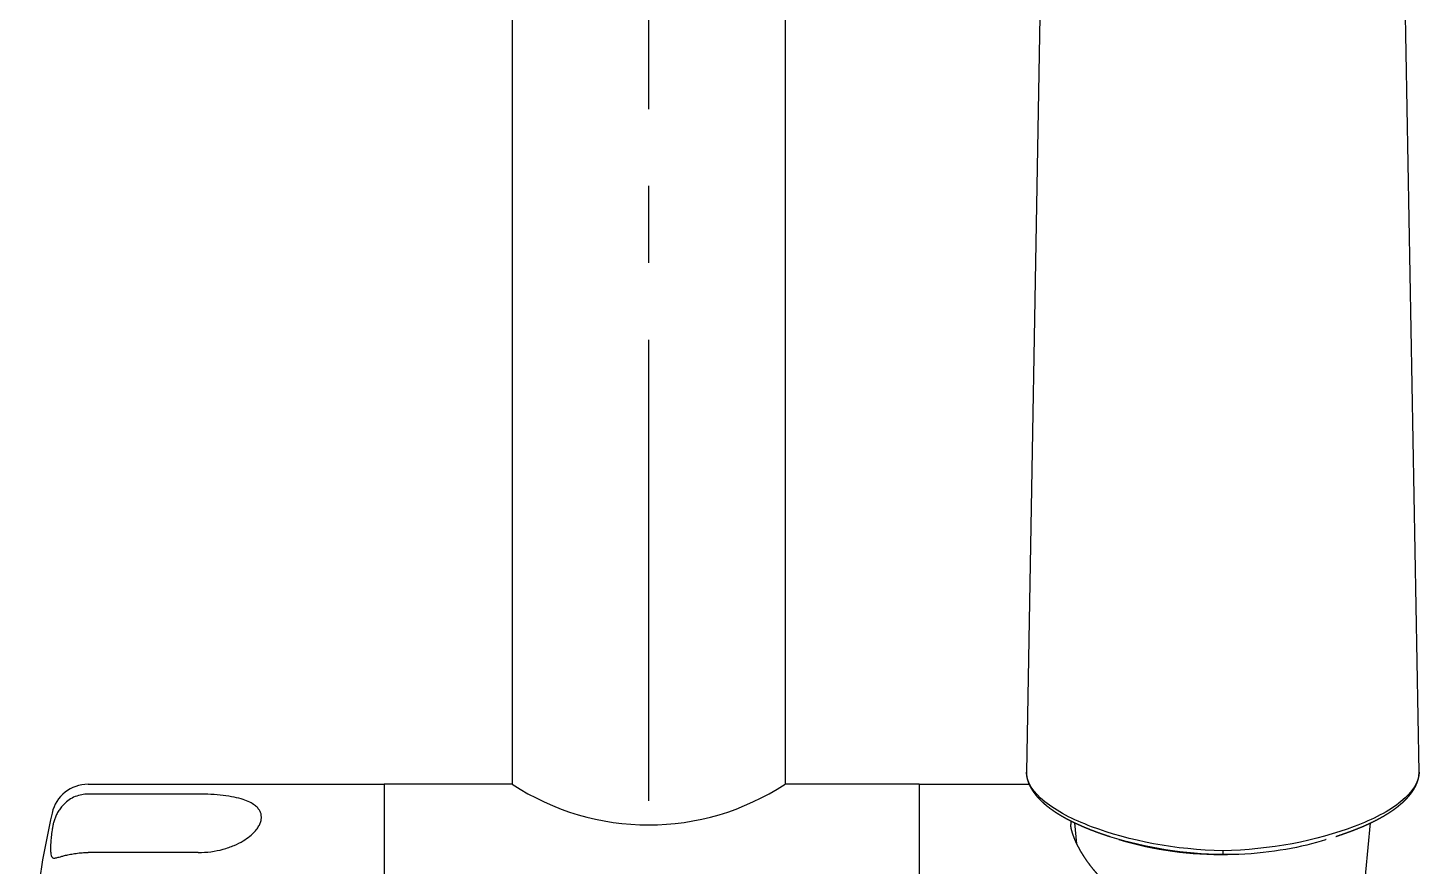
# Model space of a CAD drawing. Header units: millimetres. Extents: x 12827 to 13247, y 6457 to 7051.
# Drawn here: x 12938.92 to 12961.56, y 6690.74 to 6704.38 of the extents above; entities that cross this region are included whole.
import ezdxf

# ---------------------------------------------------------------- set-up
doc = ezdxf.new("R2010")
doc.units = ezdxf.units.MM
doc.header["$LTSCALE"] = 10
doc.linetypes.add('CENTER2', pattern=[1.125, 0.75, -0.125, 0.125, -0.125])
for name, color, linetype in [('CENTER', 1, 'CENTER2'), ('DWG', 7, 'Continuous'), ('W', 7, 'Continuous')]:
    doc.layers.add(name, color=color, linetype=linetype)

# ---------------------------------------------------------------- blocks, each defined once
blk = doc.blocks.new('A$C79601A18')
at = {"layer": 'W'}
for p, q in [((39.063, 73.619), (38.724, 54.57)), ((45.112, 54.57), (44.773, 73.619)), ((39.545, 53.403), (39.513, 53.746)), ((43.885, 49.143), (44.324, 53.746))]:
    blk.add_line(p, q, dxfattribs=at)
for centre, radius, start, end in [((41.981, 59.591), 6.356, 252.5704, 269.4314), ((41.891, 59.026), 5.794, 253.3338, 271.0258)]:
    blk.add_arc(centre, radius, start, end, dxfattribs=at)
for points, degree, knots in [([(41.919, 53.293), (41.155, 53.305), (40.394, 53.455), (39.479, 53.799), (39.212, 53.936), (38.833, 54.245), (38.725, 54.413), (38.724, 54.565), (38.724, 54.567), (38.724, 54.57)], 3, [0.0000001, 0.0000001, 0.0000001, 0.0000001, 0.25, 0.25, 0.375, 0.375, 0.5, 0.5, 0.5021045, 0.5021045, 0.5021045, 0.5021045]), ([(38.724, 54.57), (38.724, 54.551), (38.725, 54.533), (38.727, 54.514), (38.73, 54.496), (38.733, 54.477), (38.737, 54.459), (38.742, 54.44), (38.748, 54.422), (38.755, 54.403), (38.762, 54.385), (38.769, 54.367), (38.778, 54.349), (38.787, 54.331), (38.797, 54.314), (38.81, 54.292), (38.824, 54.27), (38.839, 54.248), (38.855, 54.226), (38.871, 54.205), (38.889, 54.184), (38.907, 54.163), (38.927, 54.142), (38.947, 54.121), (38.968, 54.1), (38.99, 54.08), (39.012, 54.06), (39.036, 54.04), (39.06, 54.02), (39.086, 54), (39.112, 53.98), (39.139, 53.961), (39.167, 53.941), (39.195, 53.922), (39.225, 53.903), (39.254, 53.885), (39.285, 53.866), (39.316, 53.848), (39.348, 53.83), (39.38, 53.813), (39.413, 53.795), (39.447, 53.778), (39.481, 53.761), (39.516, 53.744), (39.555, 53.726), (39.596, 53.708), (39.637, 53.69), (39.678, 53.672), (39.721, 53.655), (39.763, 53.638), (39.807, 53.621), (39.851, 53.604), (39.895, 53.588), (39.94, 53.572), (39.985, 53.557), (40.031, 53.541), (40.077, 53.527)], 1, [0, 0, 0.186999, 0.373997, 0.560996, 0.747994, 0.934993, 1.121991, 1.30899, 1.495988, 1.682987, 1.869985, 2.056984, 2.243982, 2.430981, 2.61798, 2.852134, 3.086288, 3.320443, 3.554597, 3.788752, 4.022906, 4.25706, 4.491215, 4.725369, 4.959524, 5.193678, 5.427832, 5.661987, 5.900785, 6.139584, 6.378383, 6.617181, 6.85598, 7.094778, 7.333577, 7.572375, 7.811174, 8.049973, 8.288771, 8.52757, 8.766368, 9.005167, 9.243966, 9.482764, 9.751604, 10.020444, 10.289284, 10.558124, 10.826964, 11.095804, 11.364644, 11.633484, 11.902324, 12.171164, 12.440004, 12.708844, 12.977684, 12.977684]), ([(45.112, 54.57), (45.112, 54.569), (45.112, 54.568), (45.113, 54.416), (45.006, 54.249), (44.628, 53.939), (44.362, 53.802), (43.45, 53.456), (42.685, 53.305), (41.919, 53.293)], 3, [0.499114, 0.499114, 0.499114, 0.499114, 0.5, 0.5, 0.625, 0.625, 0.75, 0.75, 1, 1, 1, 1]), ([(43.759, 53.526), (43.807, 53.542), (43.854, 53.558), (43.902, 53.574), (43.948, 53.591), (43.995, 53.608), (44.04, 53.625), (44.085, 53.643), (44.13, 53.661), (44.174, 53.679), (44.217, 53.697), (44.259, 53.716), (44.301, 53.735), (44.342, 53.755), (44.382, 53.775), (44.422, 53.795), (44.461, 53.815), (44.498, 53.836), (44.535, 53.857), (44.571, 53.878), (44.602, 53.897), (44.632, 53.917), (44.662, 53.936), (44.69, 53.956), (44.718, 53.976), (44.745, 53.996), (44.772, 54.017), (44.797, 54.038), (44.822, 54.059), (44.846, 54.08), (44.869, 54.101), (44.891, 54.123), (44.912, 54.145), (44.932, 54.167), (44.952, 54.189), (44.97, 54.212), (44.987, 54.234), (45.004, 54.257), (45.019, 54.28), (45.033, 54.303), (45.045, 54.324), (45.057, 54.346), (45.067, 54.368), (45.077, 54.39), (45.085, 54.412), (45.092, 54.434), (45.099, 54.457), (45.104, 54.479), (45.108, 54.502), (45.11, 54.525), (45.112, 54.547), (45.112, 54.57)], 1, [0, 0, 0.279361, 0.558722, 0.838083, 1.117445, 1.396806, 1.676167, 1.955528, 2.234889, 2.51425, 2.793611, 3.072972, 3.352334, 3.631695, 3.911056, 4.190417, 4.469778, 4.749139, 5.0285, 5.307862, 5.553048, 5.798234, 6.04342, 6.288606, 6.533792, 6.778978, 7.024164, 7.269351, 7.514537, 7.759723, 8.004909, 8.250095, 8.495281, 8.740467, 8.985653, 9.23084, 9.476026, 9.721212, 9.966398, 10.211584, 10.439317, 10.667051, 10.894784, 11.122517, 11.35025, 11.577984, 11.805717, 12.03345, 12.261183, 12.488917, 12.71665, 12.944383, 12.944383]), ([(43.602, 53.476), (43.598, 53.475), (43.207, 53.348), (42.722, 53.258), (42.178, 53.233)], 3, [0.803193, 0.803193, 0.803193, 0.803193, 0.8047541, 1, 1, 1, 1]), ([(42.178, 53.233), (42.138, 53.231), (42.098, 53.23), (42.058, 53.23), (42.043, 53.23), (42.027, 53.23), (42.011, 53.23), (42.001, 53.23), (41.991, 53.23), (41.98, 53.23), (41.973, 53.23), (41.966, 53.23), (41.959, 53.23), (41.954, 53.231), (41.95, 53.231), (41.945, 53.231), (41.942, 53.231), (41.939, 53.231), (41.936, 53.231), (41.934, 53.231), (41.932, 53.231), (41.93, 53.232), (41.928, 53.232), (41.927, 53.232), (41.925, 53.232), (41.925, 53.232), (41.924, 53.232), (41.923, 53.232), (41.922, 53.232), (41.921, 53.232), (41.921, 53.232), (41.92, 53.233), (41.92, 53.233), (41.919, 53.233), (41.919, 53.233), (41.919, 53.233), (41.919, 53.233), (41.918, 53.233), (41.918, 53.233), (41.918, 53.233), (41.918, 53.233), (41.918, 53.233), (41.918, 53.233)], 3, [0, 0, 0, 0, 0.455179, 0.455179, 0.455179, 0.634628, 0.634628, 0.634628, 0.75467, 0.75467, 0.75467, 0.834972, 0.834972, 0.834972, 0.888739, 0.888739, 0.888739, 0.924801, 0.924801, 0.924801, 0.949057, 0.949057, 0.949057, 0.965443, 0.965443, 0.965443, 0.976588, 0.976588, 0.976588, 0.984249, 0.984249, 0.984249, 0.992033, 0.992033, 0.992033, 0.995236, 0.995236, 0.995236, 0.998509, 0.998509, 0.998509, 1, 1, 1, 1])]:
    blk.add_open_spline(points, degree=degree, knots=knots, dxfattribs=at)
blk.add_open_spline([(41.918, 53.293), (41.919, 53.266), (41.919, 53.244), (41.919, 53.235)], degree=3, dxfattribs=at)
blk = doc.blocks.new('A$C07312B06')
at = {"layer": 'W'}
for p, q in [((6.751, 20), (11.571, 20)), ((11.571, 20), (11.571, 12)), ((13.641, 20), (11.571, 20)), ((20.271, 20), (18.101, 20)), ((20.271, 20), (22.069, 20)), ((20.271, 20), (20.271, 12)), ((8.543, 19.84), (6.751, 19.84)), ((8.543, 18.89), (6.751, 18.89)), ((8.543, 16.95), (6.751, 16.95)), ((8.543, 15.05), (6.751, 15.05)), ((8.543, 13.11), (6.751, 13.11)), ((8.543, 12.16), (6.751, 12.16)), ((6.751, 12), (11.571, 12)), ((13.641, 12), (11.571, 12)), ((20.271, 12), (18.101, 12)), ((20.271, 12), (22.727, 12)), ((24.521, 12.205), (26.194, 12.205))]:
    blk.add_line(p, q, dxfattribs=at)
for centre, radius, start, end in [((6.751, 19.4), 0.6, 90, 167.2452), ((15.871, 23.378), 4.04, 236.6711, 303.3286), ((21.771, 16), 16, 167.2452, 180), ((23.08, 19.372), 0.343, 174.5297, 184.6381), ((25.214, 23.578), 5.814, 263.261, 284.215), ((26.668, 17.848), 0.1, 22.6496, 105.6275), ((26.395, 17.735), 0.396, 14.4091, 22.5209), ((16.998, 15.293), 10.105, 6.9997, 14.5615), ((26.928, 16.513), 0.1, 5.0626, 6.9656), ((10.05, 16), 3.909, 173.451, 186.549), ((13.54, 15.328), 13.54, 348.5697, 5.0576), ((21.771, 16), 16, 180, 192.7548), ((6.751, 12.6), 0.6, 192.7548, 270), ((15.871, 8.622), 4.04, 56.5666, 123.4336), ((24.073, 13.39), 2.839, 342.2409, 344.6309), ((26.714, 12.664), 0.1, 344.6371, 348.5882)]:
    blk.add_arc(centre, radius, start, end, dxfattribs=at)
at = {"layer": 'W', "extrusion": (0, 0, -1)}
for centre, major_axis, ratio, start_param, end_param in [((24.521, 17.703), (0.0112, 0.0994), 0.251347, 5.862178, 6.283206), ((26.928, 16.513), (-0.0993, -0.0121), 0.563884, 3.299006, 3.299026)]:
    blk.add_ellipse(centre, major_axis=major_axis, ratio=ratio, start_param=start_param, end_param=end_param, dxfattribs=at)
at = {"layer": 'W'}
for points in [[(6.751, 19.84), (6.717, 19.84), (6.648, 19.834), (6.54, 19.802), (6.442, 19.75), (6.362, 19.684), (6.305, 19.618), (6.263, 19.555), (6.232, 19.495), (6.207, 19.435), (6.189, 19.375), (6.175, 19.315), (6.169, 19.276), (6.166, 19.258)], [(8.543, 18.89), (8.613, 18.89), (8.751, 18.899), (8.95, 18.939), (9.132, 19.003), (9.279, 19.079), (9.386, 19.155), (9.463, 19.227), (9.514, 19.293), (9.547, 19.352), (9.567, 19.409), (9.574, 19.465), (9.567, 19.518), (9.547, 19.567), (9.514, 19.614), (9.463, 19.661), (9.386, 19.708), (9.279, 19.752), (9.132, 19.791), (8.95, 19.82), (8.751, 19.836), (8.613, 19.84), (8.543, 19.84)], [(6.166, 19.258), (6.161, 19.218), (6.151, 19.143), (6.143, 19.043), (6.14, 18.958), (6.143, 18.889), (6.151, 18.84), (6.161, 18.819), (6.166, 18.812)], [(6.166, 18.812), (6.169, 18.809), (6.174, 18.804), (6.186, 18.8), (6.202, 18.799), (6.222, 18.802), (6.248, 18.808), (6.28, 18.816), (6.324, 18.828), (6.382, 18.844), (6.461, 18.862), (6.554, 18.877), (6.656, 18.888), (6.72, 18.89), (6.751, 18.89)], [(6.751, 16.95), (6.717, 16.95), (6.648, 16.946), (6.54, 16.927), (6.443, 16.892), (6.363, 16.846), (6.305, 16.796), (6.263, 16.744), (6.232, 16.691), (6.208, 16.636), (6.189, 16.575), (6.175, 16.512), (6.169, 16.468), (6.166, 16.446)], [(8.543, 15.05), (8.613, 15.05), (8.751, 15.063), (8.95, 15.119), (9.132, 15.212), (9.279, 15.327), (9.386, 15.447), (9.463, 15.567), (9.515, 15.68), (9.547, 15.786), (9.567, 15.892), (9.574, 16), (9.567, 16.108), (9.547, 16.214), (9.515, 16.32), (9.463, 16.433), (9.387, 16.553), (9.279, 16.673), (9.132, 16.788), (8.95, 16.881), (8.751, 16.937), (8.613, 16.95), (8.543, 16.95)], [(6.166, 15.554), (6.169, 15.534), (6.174, 15.494), (6.186, 15.436), (6.202, 15.38), (6.222, 15.329), (6.248, 15.28), (6.281, 15.233), (6.324, 15.186), (6.383, 15.141), (6.462, 15.1), (6.554, 15.07), (6.656, 15.053), (6.72, 15.05), (6.751, 15.05)], [(6.166, 13.188), (6.161, 13.181), (6.151, 13.16), (6.143, 13.111), (6.14, 13.042), (6.143, 12.957), (6.151, 12.857), (6.161, 12.782), (6.166, 12.742)], [(6.751, 13.11), (6.717, 13.11), (6.648, 13.113), (6.54, 13.124), (6.442, 13.142), (6.363, 13.161), (6.305, 13.177), (6.263, 13.188), (6.232, 13.196), (6.208, 13.2), (6.189, 13.201), (6.175, 13.197), (6.169, 13.192), (6.166, 13.188)], [(8.543, 12.16), (8.613, 12.16), (8.751, 12.164), (8.951, 12.18), (9.132, 12.209), (9.278, 12.248), (9.385, 12.292), (9.462, 12.339), (9.514, 12.386), (9.547, 12.432), (9.567, 12.482), (9.574, 12.535), (9.567, 12.591), (9.547, 12.648), (9.514, 12.707), (9.463, 12.773), (9.386, 12.845), (9.279, 12.921), (9.132, 12.997), (8.95, 13.061), (8.751, 13.101), (8.613, 13.11), (8.543, 13.11)], [(6.166, 12.742), (6.169, 12.725), (6.174, 12.691), (6.186, 12.636), (6.202, 12.581), (6.222, 12.527), (6.248, 12.473), (6.28, 12.417), (6.324, 12.358), (6.383, 12.297), (6.461, 12.238), (6.554, 12.193), (6.656, 12.165), (6.72, 12.16), (6.751, 12.16)]]:
    blk.add_open_spline(points, degree=3, dxfattribs=at)
for points, degree, knots in [([(24.532, 17.803), (24.493, 17.808), (24.455, 17.813), (24.416, 17.819), (24.378, 17.826), (24.34, 17.834), (24.303, 17.843), (24.265, 17.852), (24.228, 17.862), (24.191, 17.873), (24.155, 17.884), (24.119, 17.896), (24.083, 17.908), (24.048, 17.922), (24.013, 17.935), (23.978, 17.95), (23.94, 17.967), (23.902, 17.984), (23.864, 18.002), (23.827, 18.021), (23.791, 18.041), (23.755, 18.061), (23.719, 18.082), (23.685, 18.103), (23.65, 18.125), (23.616, 18.147), (23.583, 18.17), (23.551, 18.194), (23.518, 18.217), (23.487, 18.242), (23.452, 18.269), (23.419, 18.297), (23.385, 18.326), (23.353, 18.355), (23.321, 18.384), (23.29, 18.414), (23.26, 18.445), (23.23, 18.475), (23.201, 18.506), (23.173, 18.537), (23.146, 18.568), (23.12, 18.599), (23.094, 18.631), (23.069, 18.662), (23.045, 18.694), (23.023, 18.723), (23.002, 18.753), (22.982, 18.783), (22.962, 18.812), (22.943, 18.842), (22.925, 18.871), (22.907, 18.9), (22.891, 18.929), (22.875, 18.958), (22.86, 18.986), (22.846, 19.014), (22.833, 19.041), (22.82, 19.068), (22.808, 19.094), (22.798, 19.12), (22.788, 19.146), (22.779, 19.17), (22.772, 19.191), (22.765, 19.21), (22.76, 19.229), (22.755, 19.248), (22.75, 19.266), (22.746, 19.283), (22.743, 19.3), (22.741, 19.315), (22.739, 19.33), (22.738, 19.344)], 1, [0.000004, 0.000004, 0.202022, 0.404044, 0.606066, 0.808088, 1.01011, 1.212132, 1.414154, 1.616176, 1.818198, 2.02022, 2.222242, 2.424264, 2.626286, 2.828308, 3.03033, 3.257864, 3.485399, 3.712933, 3.940467, 4.168001, 4.395535, 4.62307, 4.850604, 5.078138, 5.305672, 5.533207, 5.760741, 5.988275, 6.215809, 6.471321, 6.726832, 6.982344, 7.237855, 7.493367, 7.748878, 8.00439, 8.259901, 8.515413, 8.770924, 9.026436, 9.281947, 9.537459, 9.79297, 10.048482, 10.288232, 10.527983, 10.767733, 11.007484, 11.247235, 11.486985, 11.726736, 11.966486, 12.206237, 12.442503, 12.678768, 12.915034, 13.151299, 13.387565, 13.623831, 13.860096, 14.096362, 14.294177, 14.491992, 14.689807, 14.887623, 15.085438, 15.283253, 15.481069, 15.678884, 15.876699, 16.074514, 16.074514]), ([(26.194, 12.205), (26.213, 12.205), (26.232, 12.206), (26.251, 12.207), (26.269, 12.208), (26.288, 12.21), (26.306, 12.212), (26.325, 12.214), (26.343, 12.217), (26.361, 12.22), (26.378, 12.224), (26.395, 12.227), (26.412, 12.231), (26.429, 12.236), (26.445, 12.24), (26.463, 12.246), (26.481, 12.252), (26.498, 12.258), (26.514, 12.265), (26.531, 12.272), (26.546, 12.279), (26.561, 12.287), (26.577, 12.295), (26.593, 12.304), (26.607, 12.314), (26.622, 12.323), (26.635, 12.333), (26.648, 12.343), (26.661, 12.353), (26.673, 12.364), (26.686, 12.376), (26.698, 12.389), (26.709, 12.402), (26.72, 12.416), (26.73, 12.43), (26.739, 12.444), (26.748, 12.458), (26.755, 12.472), (26.762, 12.486), (26.768, 12.499), (26.773, 12.511), (26.777, 12.524)], 1, [0, 0, 0.094661, 0.189323, 0.283984, 0.378645, 0.473307, 0.567968, 0.662629, 0.758375, 0.85412, 0.949865, 1.045611, 1.141356, 1.237101, 1.332847, 1.443617, 1.554387, 1.665157, 1.775926, 1.886696, 1.997466, 2.108236, 2.231431, 2.354625, 2.47782, 2.601014, 2.724208, 2.847403, 2.970597, 3.093792, 3.23773, 3.381668, 3.525606, 3.669544, 3.813482, 3.95742, 4.101358, 4.245296, 4.389235, 4.513363, 4.637491, 4.761619, 4.761619]), ([(22.727, 12), (22.749, 12), (22.81, 12.003), (22.917, 12.015), (23.047, 12.037), (23.175, 12.061), (23.301, 12.085), (23.441, 12.11), (23.597, 12.136), (23.764, 12.16), (23.933, 12.18), (24.096, 12.195), (24.292, 12.207), (24.441, 12.208), (24.521, 12.205)], 3, [0.2761862, 0.2761862, 0.2761862, 0.2761862, 0.3125, 0.375, 0.4375, 0.5, 0.5625, 0.625, 0.6875, 0.75, 0.8125, 0.875, 0.9375, 1, 1, 1, 1])]:
    blk.add_open_spline(points, degree=degree, knots=knots, dxfattribs=at)

msp = doc.modelspace()

# ---------------------------------------------------------------- linework, layer by layer
at = {"layer": 'CENTER', "color": 1}
msp.add_line((12949.02478, 6811.80447), (12949.02478, 6581.33485), dxfattribs=at)
at = {"layer": 'W'}
for p, q in [((12946.80478, 6735.22437), (12946.80478, 6692.07774)), ((12951.24478, 6714.08627), (12951.24478, 6692.07771)), ((12951.24478, 6714.08627), (12951.24478, 6692.07771))]:
    msp.add_line(p, q, dxfattribs=at)

# ---------------------------------------------------------------- block references
at = {"layer": 'DWG'}
for name, p in [('A$C79601A18', (12916.44665, 6637.70164)), ('A$C07312B06', (12933.15348, 6672.07599))]:
    msp.add_blockref(name, p, dxfattribs=at)

doc.saveas('drawing.dxf')
